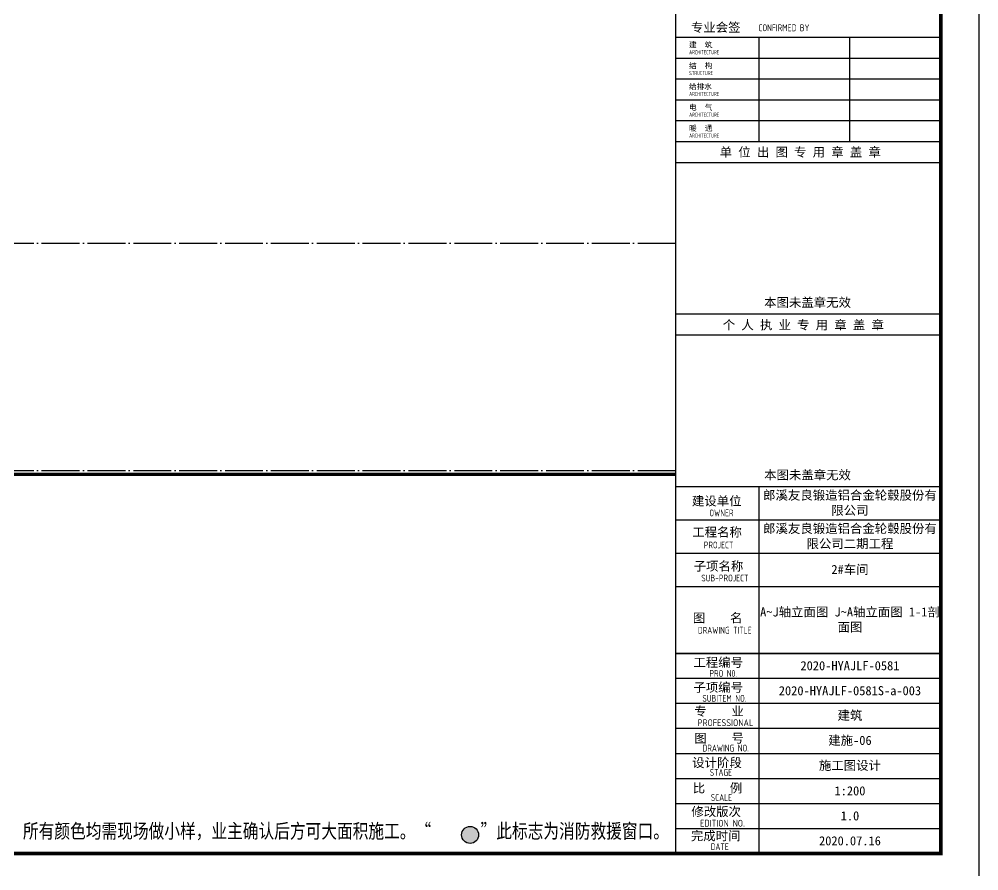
# Model space of a CAD drawing. Extents: x 13898408 to 14113608, y -853943 to -68012.
# Drawn here: x 14057962 to 14108608, y -818150 to -773233 of the extents above; entities that cross this region are included whole.
import ezdxf

# ---------------------------------------------------------------- set-up
doc = ezdxf.new("R2010")
doc.units = 0
doc.header["$LTSCALE"] = 1000
doc.header["$MEASUREMENT"] = 0
doc.linetypes.add('DOTE', pattern=[2.42, 2, -0.2, 0.02, -0.2])
for name, color, linetype in [('DOTE', 1, 'DOTE'), ('PUB_TEXT', 7, 'Continuous'), ('PUB_TITLE', 4, 'Continuous'), ('TK', 4, 'Continuous'), ('WALL', 9, 'Continuous')]:
    doc.layers.add(name, color=color, linetype=linetype)
doc.styles.add('TSSD_REIN', font='tssdeng.shx', dxfattribs={"width": 0.7, "bigfont": 'tssdchn.shx'})
doc.styles.add('图签宋体', font='', dxfattribs={"height": 300})
doc.styles.add('宋体', font='', dxfattribs={"width": 0.8})
doc.styles.get('图签宋体').set_extended_font_data('NSimSun')
doc.styles.get('宋体').set_extended_font_data('SimSun')

# ---------------------------------------------------------------- blocks, each defined once
blk = doc.blocks.new('GeYuanFrame_01384210', base_point=(20.09, 4.53))
at = {"layer": 'PUB_TITLE'}
for points in [[(803.09, 202.33), (803.09, 229.83)], [(827.09, 202.33), (827.09, 229.83)], [(803.09, 14.53), (803.09, 111.33)]]:
    blk.add_lwpolyline(points, dxfattribs=at)
at = {"layer": 'TK'}
for p, q in [((781.09, 102.53), (851.09, 102.53)), ((781.09, 93.73), (851.09, 93.73)), ((781.09, 84.93), (803.09, 84.93)), ((781.09, 84.93), (851.09, 84.93)), ((781.09, 67.37), (851.09, 67.37)), ((781.09, 67.33), (851.09, 67.33)), ((781.09, 60.77), (851.09, 60.77)), ((781.09, 54.17), (851.09, 54.17)), ((781.09, 47.57), (851.09, 47.57)), ((781.09, 40.97), (851.09, 40.97)), ((781.09, 34.37), (851.09, 34.37)), ((781.09, 27.77), (851.09, 27.77)), ((781.09, 21.17), (851.09, 21.17)), ((781.09, 14.53), (851.09, 14.53))]:
    blk.add_line(p, q, dxfattribs=at)
blk.add_lwpolyline([(20.09, 4.53), (20.09, 598.53), (861.09, 598.53), (861.09, 4.53)], close=True, dxfattribs=at)
at = {"layer": 'TK', "const_width": 1}
blk.add_lwpolyline([(45.09, 588.53), (851.09, 588.53), (851.09, 14.53), (45.09, 14.53)], close=True, dxfattribs=at)
at = {"layer": 'TK'}
for points, const_width in [([(781.09, 588.53), (781.09, 14.53)], 0.4), ([(781.09, 202.33), (851.09, 202.33)], 0.35), ([(781.09, 156.83), (851.09, 156.83)], 0.35), ([(781.09, 111.33), (851.09, 111.33)], 0.35), ([(781.09, 67.37), (851.09, 67.37)], 0.35)]:
    blk.add_lwpolyline(points, dxfattribs=dict(at, const_width=const_width))
for points in [[(781.09, 229.83), (851.09, 229.83)], [(781.09, 224.33), (851.09, 224.33)], [(781.09, 218.83), (851.09, 218.83)], [(781.09, 213.33), (851.09, 213.33)], [(781.09, 207.83), (851.09, 207.83)], [(781.09, 202.33), (851.09, 202.33)], [(781.09, 196.83), (851.09, 196.83)], [(781.09, 151.33), (851.09, 151.33)]]:
    blk.add_lwpolyline(points, dxfattribs=at)
at = {"layer": 'TK', "style": '图签宋体'}
for s, height, p in [('专业会签', 2.4, (785.12, 231.24)), ('建  筑', 1.44, (784.61, 227.11)), ('结  构', 1.44, (784.61, 221.61)), ('给排水', 1.44, (784.61, 216.11)), ('电  气', 1.44, (784.61, 210.61)), ('暖  通', 1.44, (784.61, 205.11)), ('单 位 出 图 专 用 章 盖 章', 2.4, (792.72, 198.35)), ('本图未盖章无效', 2.4, (804.43, 158.7)), ('个 人 执 业 专 用 章 盖 章', 2.4, (793.52, 152.77)), ('本图未盖章无效', 2.4, (804.43, 113.2)), ('建设单位', 2.4, (785.39, 106.33)), ('工程名称', 2.4, (785.47, 98.12)), ('子项名称', 2.4, (785.85, 89.14)), ('图    名', 2.4, (785.63, 75.5)), ('工程编号', 2.4, (785.77, 63.77)), ('子项编号', 2.4, (785.77, 57.19)), ('专    业', 2.4, (786.01, 50.88)), ('图    号', 2.4, (786.02, 43.77)), ('设计阶段', 2.4, (785.45, 37.32)), ('比    例', 2.4, (785.59, 30.63)), ('修改版次', 2.4, (785.24, 24.41)), ('完成时间', 2.4, (785.11, 18.02))]:
    blk.add_text(s, height=height, dxfattribs=at).set_placement(p)
at = {"layer": 'TK', "style": 'TSSD_REIN'}
for s, height, width, p in [('CONFIRMED BY', 1.8, 0.7, (802.94, 231.42)), ('ARCHITECTURE', 1.08, 0.7, (784.65, 225.34)), ('STRUCTURE', 1.08, 0.7, (784.65, 219.84)), ('ARCHITECTURE', 1.08, 0.7, (784.65, 214.34)), ('ARCHITECTURE', 1.08, 0.7, (784.65, 208.84)), ('ARCHITECTURE', 1.08, 0.7, (784.65, 203.34)), ('OWNER', 1.8, 0.7, (789.98, 103.48)), ('PROJECT', 1.8, 0.7, (788.52, 95.02)), ('SUB-PROJECT', 1.8, 0.7, (787.86, 86.3)), ('DRAWING TITLE', 1.8, 0.7, (786.97, 72.53)), ('PRO N0.', 1.8, 0.7, (790.01, 61.15)), ('SUBITEM NO.', 1.8, 0.7, (788.15, 54.58)), ('PROFESSIONAL', 1.8, 0.8, (786.88, 48.15)), ('DRAWING NO.', 1.8, 0.7, (788.19, 41.45)), ('STAGE', 1.8, 0.7, (790.09, 35.03)), ('SCALE', 1.8, 0.7, (790.38, 28.42)), ('EDITION NO.', 1.8, 0.8, (787.53, 21.64)), ('DATE', 1.8, 0.7, (790.33, 15.45))]:
    blk.add_text(s, height=height, dxfattribs=dict(at, width=width)).set_placement(p)
at = {"layer": 'TK', "char_height": 2.4, "width": 48, "attachment_point": 5, "style": '图签宋体'}
for s, insert in [('郎溪友良锻造铝合金轮毂股份有限公司', (827.09, 106.93)), ('郎溪友良锻造铝合金轮毂股份有限公司二期工程', (827.09, 98.13)), ('2#车间', (827.09, 89.33)), ('A~J轴立面图 J~A轴立面图 1-1剖面图', (827.09, 76.13)), ('2020-HYAJLF-0581', (827.09, 64.07)), ('2020-HYAJLF-0581S-a-003', (827.09, 57.47)), ('建筑', (827.09, 50.87)), ('建施-06', (827.09, 44.27)), ('施工图设计', (827.09, 37.67)), ('1:200', (827.09, 31.07)), ('1.0', (827.09, 24.47)), ('2020.07.16', (827.09, 17.88))]:
    blk.add_mtext(s, dxfattribs=dict(at, insert=insert))

msp = doc.modelspace()

# ---------------------------------------------------------------- hatches: boundary and pattern name
msp.add_hatch(color=1).paths.add_polyline_path([(14081309, -816257.9, 1), (14082209, -816257.9, 1)])

# ---------------------------------------------------------------- linework, layer by layer
at = {"const_width": 100}
msp.add_lwpolyline([(14092608, -797244.2), (14044198, -797244.2), (14044198, -797094.2), (14019008, -797094.2)], dxfattribs=at)
for points in [[(14092608, -797194.2), (14044248, -797194.2), (14044248, -797044.2), (14019008, -797044.2)], [(14092608, -797294.2), (14044148, -797294.2), (14044148, -797144.2), (14019008, -797144.2)]]:
    msp.add_lwpolyline(points)
at = {"color": 1}
msp.add_circle((14081759, -816257.9), 450, dxfattribs=at)
at = {"layer": 'DOTE'}
for p, q in [((13945408, -785044.2), (14092608, -785044.2)), ((13945408, -797044.2), (14092608, -797044.2))]:
    msp.add_line(p, q, dxfattribs=at)
at = {"layer": 'WALL'}
msp.add_line((14045748, -797194.2), (14092608, -797194.2), dxfattribs=at)

# ---------------------------------------------------------------- block references
at = {"xscale": 200, "yscale": 200, "zscale": 200}
msp.add_blockref('GeYuanFrame_01384210', (13940408, -819243.1), dxfattribs=at)

# ---------------------------------------------------------------- texts
at = {"layer": 'PUB_TEXT', "style": '宋体', "width": 0.8}
for s, p in [('立面外墙做法参效果图。所有颜色均需现场做小样，业主确认后方可大面积施工。“', (14049044.1, -816432.5)), ('”此标志为消防救援窗口。', (14082313.3, -816432.5))]:
    msp.add_text(s, height=759.494, dxfattribs=at).set_placement(p)

doc.saveas('drawing.dxf')
